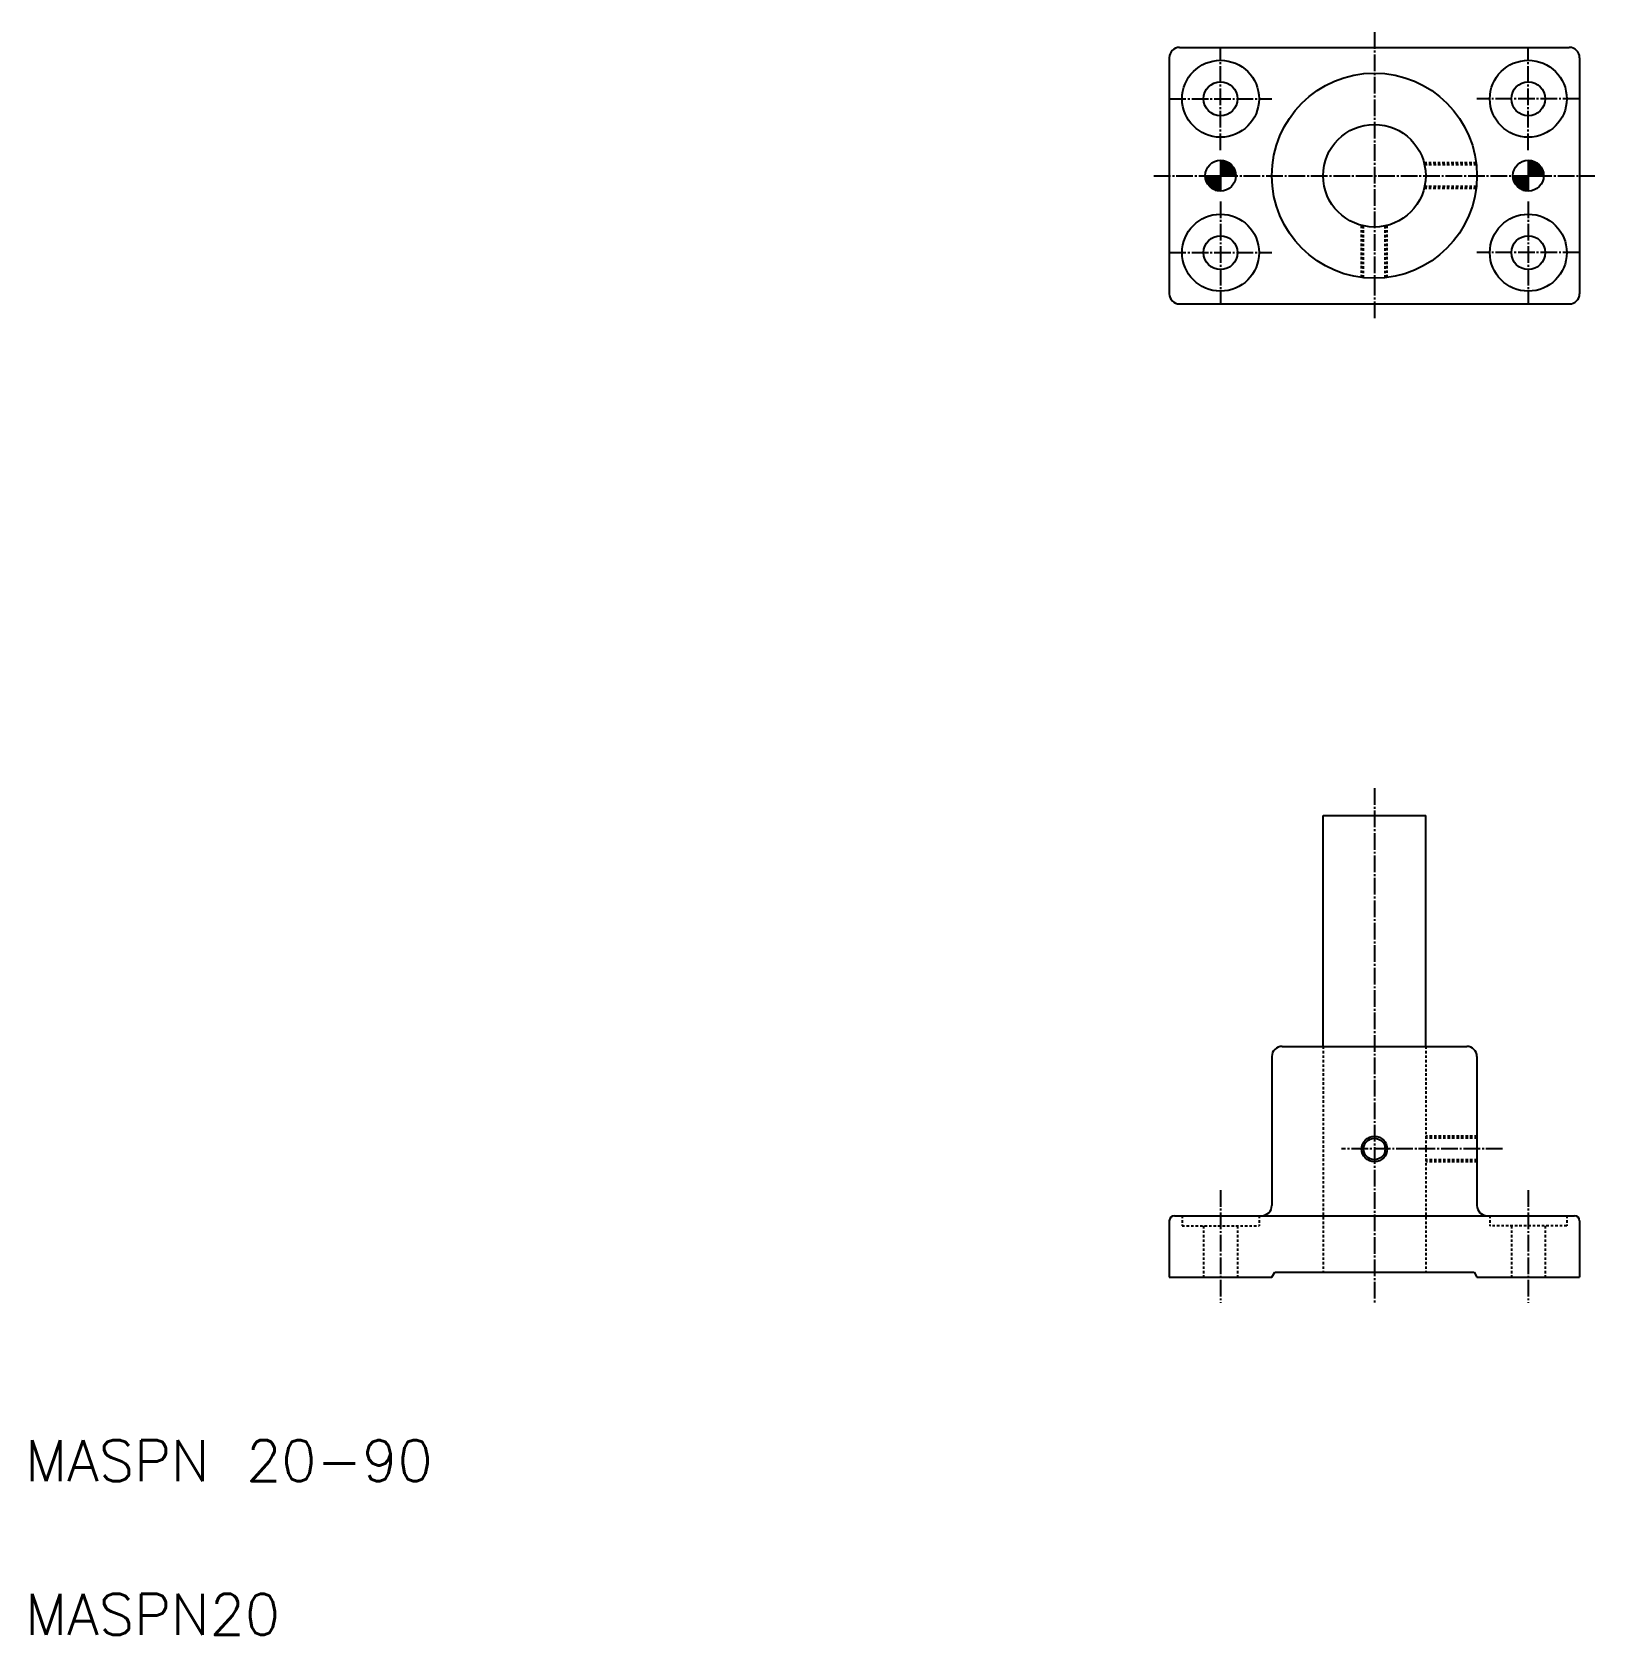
# Model space of a CAD drawing. Extents: x 21 to 326, y 20 to 332.
import ezdxf

# ---------------------------------------------------------------- set-up
doc = ezdxf.new("R2010")
doc.units = 0
doc.header["$LTSCALE"] = 0.25
doc.linetypes.add('CENTER', pattern=[17.5, 13, -1.5, 1.5, -1.5])
doc.linetypes.add('DASHED', pattern=[3.5, 2, -1.5])
doc.layers.get('0').update_dxf_attribs({"linetype": 'CONTINUOUS'})
doc.layers.add('CENTER', color=1, linetype='CENTER')
doc.styles.get("Standard").update_dxf_attribs({"font": 'txt', "bigfont": 'BIGFONT'})

msp = doc.modelspace()

# ---------------------------------------------------------------- linework, layer by layer
for p, q in [((245.11, 329.46), (321.11, 329.46)), ((243.11, 327.46), (243.11, 281.46)), ((323.11, 327.46), (323.11, 281.46)), ((253.11, 307.46), (253.11, 301.46)), ((253.11, 307.26), (254.18, 307.26)), ((253.11, 306.91), (254.84, 306.91)), ((253.11, 306.56), (255.25, 306.56)), ((313.11, 307.46), (313.11, 301.46)), ((313.11, 307.26), (314.18, 307.26)), ((313.11, 306.91), (314.84, 306.91)), ((313.11, 306.56), (315.25, 306.56)), ((313.11, 306.21), (315.54, 306.21)), ((250.11, 304.46), (256.11, 304.46)), ((250.13, 304.11), (253.11, 304.11)), ((250.19, 303.76), (253.11, 303.76)), ((250.3, 303.41), (253.11, 303.41)), ((253.11, 306.21), (255.54, 306.21)), ((253.11, 305.86), (255.76, 305.86)), ((253.11, 305.51), (255.92, 305.51)), ((253.11, 305.16), (256.03, 305.16)), ((253.11, 304.81), (256.09, 304.81)), ((253.11, 304.46), (256.11, 304.46)), ((310.11, 304.46), (316.11, 304.46)), ((310.13, 304.11), (313.11, 304.11)), ((310.19, 303.76), (313.11, 303.76)), ((310.3, 303.41), (313.11, 303.41)), ((313.11, 305.86), (315.76, 305.86)), ((313.11, 305.51), (315.92, 305.51)), ((313.11, 305.16), (316.03, 305.16)), ((313.11, 304.81), (316.09, 304.81)), ((313.11, 304.46), (316.11, 304.46)), ((250.46, 303.06), (253.11, 303.06)), ((250.67, 302.71), (253.11, 302.71)), ((250.97, 302.36), (253.11, 302.36)), ((251.38, 302.01), (253.11, 302.01)), ((252.03, 301.66), (253.11, 301.66)), ((310.46, 303.06), (313.11, 303.06)), ((310.67, 302.71), (313.11, 302.71)), ((310.97, 302.36), (313.11, 302.36)), ((311.38, 302.01), (313.11, 302.01)), ((312.03, 301.66), (313.11, 301.66)), ((245.11, 279.46), (321.11, 279.46)), ((273.11, 134.73), (273.11, 179.73)), ((273.11, 179.73), (293.11, 179.73)), ((293.11, 134.73), (293.11, 179.73)), ((265.11, 134.73), (301.11, 134.73)), ((273.11, 134.73), (293.11, 134.73)), ((278.11, 134.73), (278.11, 134.73)), ((283.11, 134.73), (283.11, 134.73)), ((263.11, 132.73), (263.11, 103.73)), ((303.11, 132.73), (303.11, 103.73)), ((243.11, 100.73), (243.11, 89.73)), ((244.11, 101.73), (322.11, 101.73)), ((323.11, 100.73), (323.11, 89.73)), ((263.11, 89.73), (263.69, 90.73)), ((263.69, 90.73), (302.53, 90.73)), ((302.53, 90.73), (303.11, 89.73)), ((243.11, 89.73), (263.11, 89.73)), ((303.11, 89.73), (323.11, 89.73))]:
    msp.add_line(p, q)
at = {"color": 3, "linetype": 'DASHED'}
for p, q in [((302.95, 306.96), (292.79, 306.96)), ((303, 306.56), (292.89, 306.56)), ((302.95, 301.96), (292.79, 301.96)), ((303, 302.36), (292.89, 302.36)), ((280.61, 284.62), (280.61, 294.78)), ((281.01, 284.57), (281.01, 294.68)), ((285.21, 284.57), (285.21, 294.68)), ((285.61, 284.62), (285.61, 294.78)), ((273.11, 134.73), (273.11, 90.73)), ((293.11, 134.73), (293.11, 90.73)), ((303.11, 117.23), (293.11, 117.23)), ((303.11, 116.83), (293.11, 116.83)), ((303.11, 112.63), (293.11, 112.63)), ((303.11, 112.23), (293.11, 112.23)), ((245.61, 101.73), (245.61, 99.73)), ((260.61, 101.73), (260.61, 99.73)), ((305.61, 101.73), (305.61, 99.73)), ((320.61, 101.73), (320.61, 99.73)), ((245.61, 99.73), (260.61, 99.73)), ((249.81, 99.73), (249.81, 89.73)), ((256.41, 99.73), (256.41, 89.73)), ((320.61, 99.73), (305.61, 99.73)), ((309.81, 99.73), (309.81, 89.73)), ((316.41, 99.73), (316.41, 89.73))]:
    msp.add_line(p, q, dxfattribs=at)
for centre, radius in [((253.11, 319.46), 7.5), ((313.11, 319.46), 7.5), ((253.11, 319.46), 3.3), ((283.11, 304.46), 20), ((313.11, 319.46), 3.3), ((283.11, 304.46), 10), ((253.11, 304.46), 3), ((313.11, 304.46), 3), ((253.11, 289.46), 7.5), ((313.11, 289.46), 7.5), ((253.11, 289.46), 3.3), ((313.11, 289.46), 3.3), ((283.11, 114.73), 2.1)]:
    msp.add_circle(centre, radius)
at = {"color": 3}
msp.add_circle((283.11, 114.73), 2.5, dxfattribs=at)
for centre, radius, start, end in [((245.11, 327.46), 2, 90, 180), ((321.11, 327.46), 2, 0, 90), ((245.11, 281.46), 2, 180, 270), ((321.11, 281.46), 2, 270, 0), ((265.11, 132.73), 2, 90, 180), ((301.11, 132.73), 2, 0, 90), ((261.11, 103.73), 2, 270, 0), ((305.11, 103.73), 2, 180, 270), ((244.11, 100.73), 1, 90, 180), ((322.11, 100.73), 1, 0, 90)]:
    msp.add_arc(centre, radius, start, end)
at = {"layer": 'CENTER', "color": 1, "linetype": 'CENTER'}
for p, q in [((283.11, 332.46), (283.11, 276.46)), ((253.11, 309.46), (253.11, 329.46)), ((313.11, 309.46), (313.11, 329.46)), ((243.11, 319.46), (263.11, 319.46)), ((323.11, 319.46), (303.11, 319.46)), ((240.11, 304.46), (326.11, 304.46)), ((253.11, 299.46), (253.11, 279.46)), ((313.11, 299.46), (313.11, 279.46)), ((243.11, 289.46), (263.11, 289.46)), ((323.11, 289.46), (303.11, 289.46)), ((283.11, 185.06), (283.11, 84.73)), ((308.11, 114.73), (276.67, 114.73)), ((253.11, 106.73), (253.11, 84.73)), ((313.11, 106.73), (313.11, 84.73))]:
    msp.add_line(p, q, dxfattribs=at)

# ---------------------------------------------------------------- texts
for s, p in [('MASPN 20-90', (20, 50)), ('MASPN20', (20, 20))]:
    msp.add_text(s, height=8).set_placement(p)

doc.saveas('drawing.dxf')
